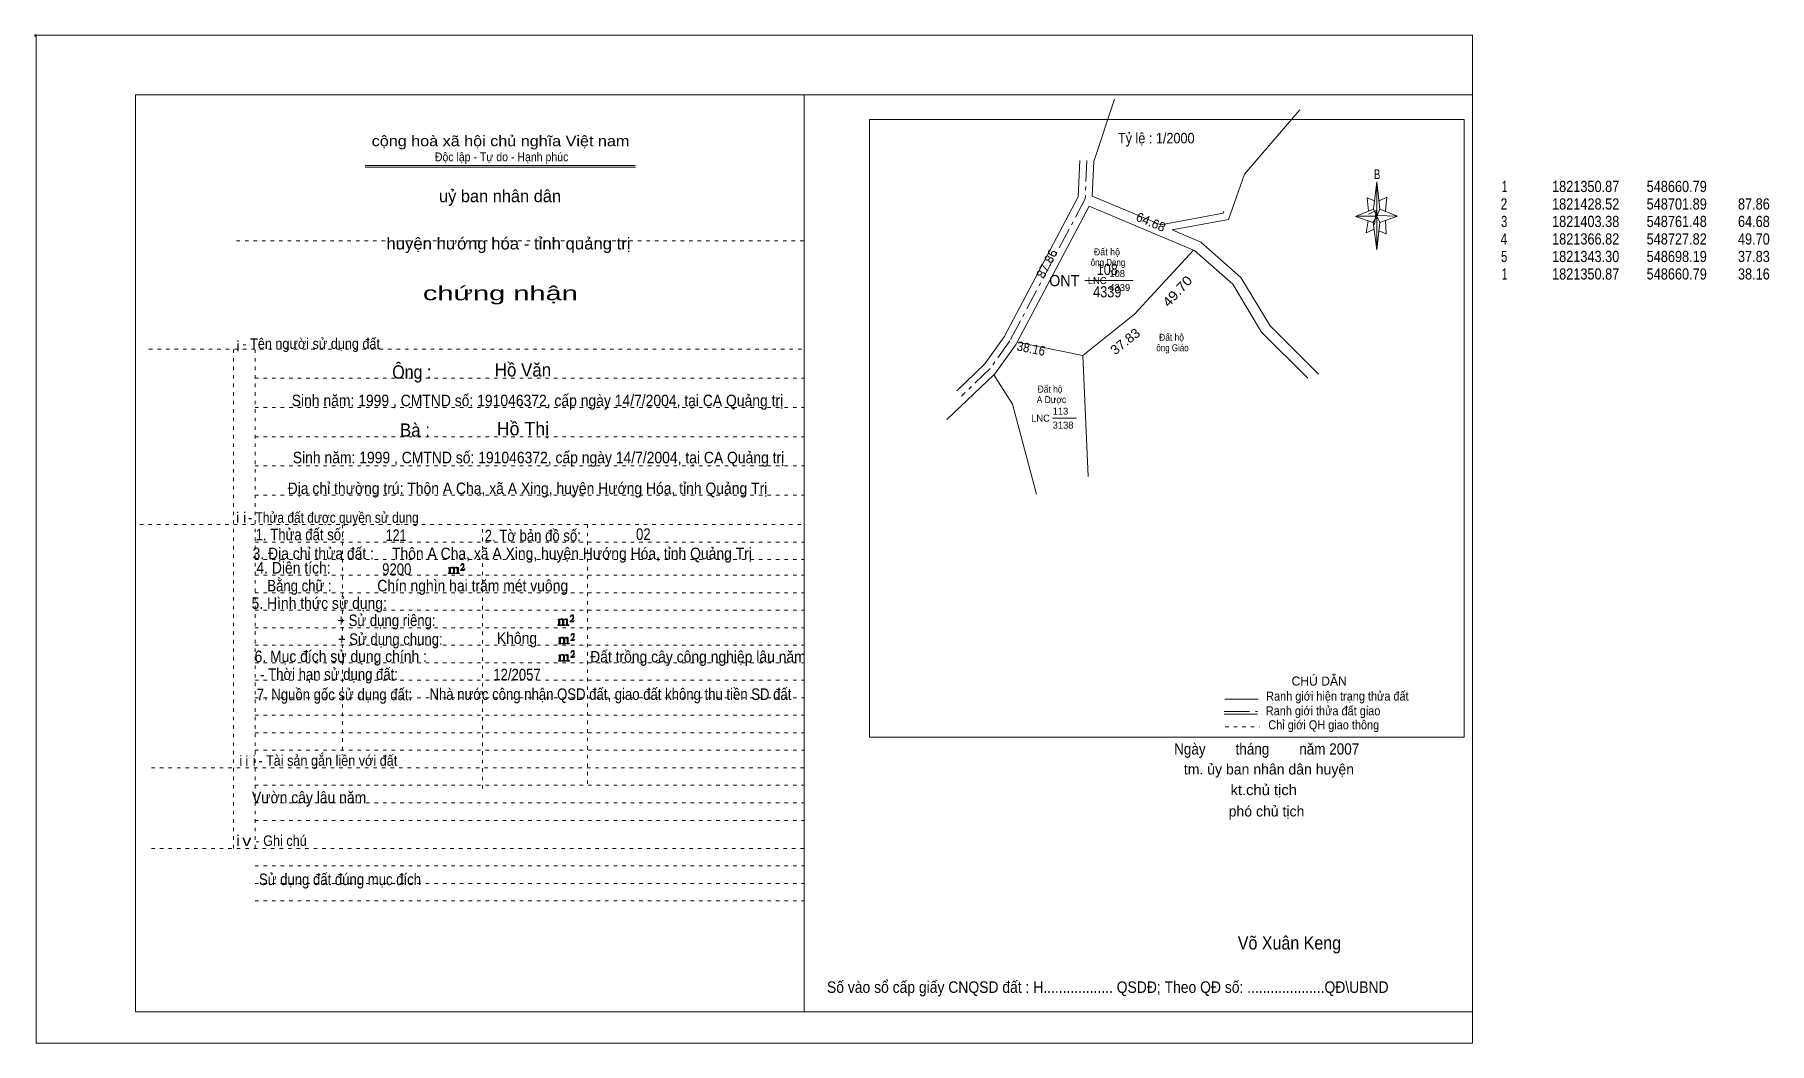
# Model space of a CAD drawing. Header units: centimetres. Extents: x -1.6 to 48, y -3.3 to 25.5.
import ezdxf
from ezdxf.enums import TextEntityAlignment as Align

# ---------------------------------------------------------------- set-up
doc = ezdxf.new("R2010")
doc.units = ezdxf.units.CM
doc.header["$LTSCALE"] = 0.12
for name, pattern in [('DOT_DASHED', [7.7, 5, -1.2, 0.3, -1.2]), ('DOTTED', [1.5, 0.3, -1.2]), ('LONG_DASHED', [7.5, 6, -1.5])]:
    doc.linetypes.add(name, pattern=pattern)
for name, color, linetype, lineweight in [('1', 7, 'DOTTED', 13), ('22', 7, 'Continuous', 13), ('33', 7, 'LONG_DASHED', 13), ('4', 7, 'Continuous', 13), ('5', 7, 'Continuous', 13), ('50', 7, 'Continuous', 13), ('52', 7, 'Continuous', 13)]:
    doc.layers.add(name, color=color, linetype=linetype, lineweight=lineweight)
for name, color, linetype in [('10', 7, 'Continuous'), ('23', 7, 'Continuous'), ('30', 7, 'Continuous')]:
    doc.layers.add(name, color=color, linetype=linetype)

msp = doc.modelspace()

# ---------------------------------------------------------------- hatches: boundary and pattern name
at = {"layer": '50'}
for points in [[(10.27, 10.13), (10.27, 10.12), (10.27, 10.11), (10.25, 10.11), (10.24, 10.11), (10.24, 10.1), (10.33, 10.1), (10.33, 10.11), (10.32, 10.11), (10.31, 10.11), (10.31, 10.12), (10.31, 10.13), (10.31, 10.24), (10.31, 10.25), (10.32, 10.26), (10.34, 10.26), (10.35, 10.26), (10.36, 10.26), (10.37, 10.25), (10.39, 10.22), (10.39, 10.13), (10.37, 10.12), (10.37, 10.11), (10.36, 10.11), (10.35, 10.11), (10.35, 10.1), (10.44, 10.1), (10.44, 10.11), (10.43, 10.11), (10.42, 10.11), (10.42, 10.12), (10.42, 10.13), (10.42, 10.24), (10.44, 10.26), (10.45, 10.26), (10.46, 10.26), (10.49, 10.26), (10.49, 10.25), (10.5, 10.24), (10.5, 10.22), (10.5, 10.13), (10.5, 10.12), (10.49, 10.11), (10.49, 10.11), (10.47, 10.11), (10.47, 10.1), (10.56, 10.1), (10.56, 10.11), (10.55, 10.11), (10.54, 10.11), (10.53, 10.12), (10.53, 10.13), (10.53, 10.2), (10.53, 10.25), (10.53, 10.26), (10.52, 10.27), (10.5, 10.28), (10.47, 10.28), (10.46, 10.28), (10.44, 10.27), (10.41, 10.25), (10.41, 10.26), (10.4, 10.28), (10.39, 10.28), (10.37, 10.28), (10.35, 10.28), (10.34, 10.28), (10.32, 10.26), (10.31, 10.26), (10.31, 10.25), (10.31, 10.25), (10.31, 10.26), (10.31, 10.28), (10.24, 10.26), (10.24, 10.26), (10.25, 10.26), (10.27, 10.25), (10.27, 10.24), (10.27, 10.23)], [(10.69, 10.19), (10.72, 10.24), (10.72, 10.24), (10.71, 10.22), (10.69, 10.22), (10.68, 10.22), (10.63, 10.22), (10.66, 10.26), (10.67, 10.27), (10.69, 10.28), (10.69, 10.3), (10.69, 10.32), (10.69, 10.34), (10.69, 10.35), (10.69, 10.37), (10.68, 10.38), (10.67, 10.38), (10.66, 10.39), (10.65, 10.39), (10.63, 10.38), (10.63, 10.38), (10.62, 10.37), (10.61, 10.35), (10.59, 10.33), (10.61, 10.33), (10.61, 10.35), (10.62, 10.35), (10.63, 10.36), (10.65, 10.36), (10.66, 10.36), (10.67, 10.35), (10.68, 10.35), (10.68, 10.32), (10.68, 10.3), (10.66, 10.28), (10.66, 10.26), (10.65, 10.25), (10.59, 10.2), (10.59, 10.19)], [(13.39, 8.66), (13.39, 8.65), (13.39, 8.64), (13.38, 8.64), (13.37, 8.64), (13.37, 8.62), (13.45, 8.62), (13.45, 8.64), (13.44, 8.64), (13.43, 8.64), (13.43, 8.65), (13.43, 8.66), (13.43, 8.77), (13.43, 8.78), (13.44, 8.79), (13.47, 8.79), (13.48, 8.79), (13.49, 8.79), (13.5, 8.78), (13.51, 8.74), (13.51, 8.66), (13.5, 8.65), (13.5, 8.64), (13.49, 8.64), (13.48, 8.64), (13.48, 8.62), (13.57, 8.62), (13.57, 8.64), (13.55, 8.64), (13.54, 8.64), (13.54, 8.65), (13.54, 8.66), (13.54, 8.77), (13.57, 8.79), (13.58, 8.79), (13.59, 8.79), (13.61, 8.79), (13.61, 8.78), (13.62, 8.77), (13.62, 8.74), (13.62, 8.66), (13.62, 8.65), (13.61, 8.64), (13.61, 8.64), (13.6, 8.64), (13.6, 8.62), (13.69, 8.62), (13.69, 8.64), (13.67, 8.64), (13.66, 8.64), (13.65, 8.65), (13.65, 8.66), (13.65, 8.73), (13.65, 8.78), (13.65, 8.79), (13.64, 8.8), (13.62, 8.81), (13.6, 8.81), (13.59, 8.81), (13.57, 8.8), (13.53, 8.78), (13.53, 8.79), (13.52, 8.81), (13.51, 8.81), (13.5, 8.81), (13.48, 8.81), (13.47, 8.81), (13.44, 8.79), (13.43, 8.79), (13.43, 8.78), (13.43, 8.78), (13.43, 8.79), (13.43, 8.81), (13.37, 8.79), (13.37, 8.79), (13.38, 8.79), (13.39, 8.78), (13.39, 8.77), (13.39, 8.76)], [(13.82, 8.72), (13.84, 8.77), (13.84, 8.77), (13.83, 8.74), (13.82, 8.74), (13.81, 8.74), (13.75, 8.74), (13.79, 8.79), (13.8, 8.8), (13.82, 8.81), (13.82, 8.83), (13.82, 8.84), (13.82, 8.87), (13.82, 8.88), (13.82, 8.9), (13.81, 8.91), (13.8, 8.91), (13.79, 8.92), (13.77, 8.92), (13.75, 8.91), (13.75, 8.91), (13.74, 8.9), (13.73, 8.88), (13.72, 8.86), (13.73, 8.86), (13.73, 8.88), (13.74, 8.88), (13.75, 8.89), (13.77, 8.89), (13.79, 8.89), (13.8, 8.88), (13.81, 8.88), (13.81, 8.84), (13.81, 8.83), (13.79, 8.81), (13.79, 8.79), (13.77, 8.78), (13.72, 8.73), (13.72, 8.72)], [(13.41, 8.12), (13.41, 8.11), (13.41, 8.1), (13.4, 8.1), (13.39, 8.1), (13.39, 8.09), (13.48, 8.09), (13.48, 8.1), (13.47, 8.1), (13.45, 8.1), (13.45, 8.11), (13.45, 8.12), (13.45, 8.23), (13.45, 8.24), (13.47, 8.26), (13.49, 8.26), (13.5, 8.26), (13.51, 8.26), (13.52, 8.24), (13.53, 8.21), (13.53, 8.12), (13.52, 8.11), (13.52, 8.1), (13.51, 8.1), (13.5, 8.1), (13.5, 8.09), (13.59, 8.09), (13.59, 8.1), (13.58, 8.1), (13.57, 8.1), (13.57, 8.11), (13.57, 8.12), (13.57, 8.23), (13.59, 8.26), (13.6, 8.26), (13.61, 8.26), (13.63, 8.26), (13.63, 8.24), (13.64, 8.23), (13.64, 8.21), (13.64, 8.12), (13.64, 8.11), (13.63, 8.1), (13.63, 8.1), (13.62, 8.1), (13.62, 8.09), (13.71, 8.09), (13.71, 8.1), (13.7, 8.1), (13.69, 8.1), (13.67, 8.11), (13.67, 8.12), (13.67, 8.2), (13.67, 8.24), (13.67, 8.26), (13.66, 8.27), (13.64, 8.28), (13.62, 8.28), (13.61, 8.28), (13.59, 8.27), (13.55, 8.24), (13.55, 8.26), (13.54, 8.28), (13.53, 8.28), (13.52, 8.28), (13.5, 8.28), (13.49, 8.28), (13.47, 8.26), (13.45, 8.26), (13.45, 8.24), (13.45, 8.24), (13.45, 8.26), (13.45, 8.28), (13.39, 8.26), (13.39, 8.26), (13.4, 8.26), (13.41, 8.24), (13.41, 8.23), (13.41, 8.22)], [(13.84, 8.19), (13.86, 8.23), (13.86, 8.23), (13.85, 8.21), (13.84, 8.21), (13.83, 8.21), (13.77, 8.21), (13.81, 8.26), (13.82, 8.27), (13.84, 8.28), (13.84, 8.3), (13.84, 8.31), (13.84, 8.33), (13.84, 8.34), (13.84, 8.37), (13.83, 8.38), (13.82, 8.38), (13.81, 8.39), (13.8, 8.39), (13.77, 8.38), (13.77, 8.38), (13.76, 8.37), (13.75, 8.34), (13.74, 8.32), (13.75, 8.32), (13.75, 8.34), (13.76, 8.34), (13.77, 8.36), (13.8, 8.36), (13.81, 8.36), (13.82, 8.34), (13.83, 8.34), (13.83, 8.31), (13.83, 8.3), (13.81, 8.28), (13.81, 8.26), (13.8, 8.24), (13.74, 8.2), (13.74, 8.19)], [(13.41, 7.64), (13.41, 7.63), (13.41, 7.62), (13.4, 7.62), (13.39, 7.62), (13.39, 7.6), (13.47, 7.6), (13.47, 7.62), (13.46, 7.62), (13.45, 7.62), (13.45, 7.63), (13.45, 7.64), (13.45, 7.75), (13.45, 7.76), (13.46, 7.77), (13.49, 7.77), (13.5, 7.77), (13.51, 7.77), (13.52, 7.76), (13.53, 7.72), (13.53, 7.64), (13.52, 7.63), (13.52, 7.62), (13.51, 7.62), (13.5, 7.62), (13.5, 7.6), (13.59, 7.6), (13.59, 7.62), (13.57, 7.62), (13.56, 7.62), (13.56, 7.63), (13.56, 7.64), (13.56, 7.75), (13.59, 7.77), (13.6, 7.77), (13.61, 7.77), (13.63, 7.77), (13.63, 7.76), (13.64, 7.75), (13.64, 7.72), (13.64, 7.64), (13.64, 7.63), (13.63, 7.62), (13.63, 7.62), (13.62, 7.62), (13.62, 7.6), (13.71, 7.6), (13.71, 7.62), (13.69, 7.62), (13.68, 7.62), (13.67, 7.63), (13.67, 7.64), (13.67, 7.71), (13.67, 7.76), (13.67, 7.77), (13.66, 7.78), (13.64, 7.79), (13.62, 7.79), (13.61, 7.79), (13.59, 7.78), (13.55, 7.76), (13.55, 7.77), (13.54, 7.79), (13.53, 7.79), (13.52, 7.79), (13.5, 7.79), (13.49, 7.79), (13.46, 7.77), (13.45, 7.77), (13.45, 7.76), (13.45, 7.76), (13.45, 7.77), (13.45, 7.79), (13.39, 7.77), (13.39, 7.77), (13.4, 7.77), (13.41, 7.76), (13.41, 7.75), (13.41, 7.74)], [(13.84, 7.7), (13.86, 7.75), (13.86, 7.75), (13.85, 7.72), (13.84, 7.72), (13.83, 7.72), (13.77, 7.72), (13.81, 7.77), (13.82, 7.78), (13.84, 7.79), (13.84, 7.81), (13.84, 7.82), (13.84, 7.85), (13.84, 7.86), (13.84, 7.88), (13.83, 7.89), (13.82, 7.89), (13.81, 7.9), (13.79, 7.9), (13.77, 7.89), (13.77, 7.89), (13.76, 7.88), (13.75, 7.86), (13.74, 7.84), (13.75, 7.84), (13.75, 7.86), (13.76, 7.86), (13.77, 7.87), (13.79, 7.87), (13.81, 7.87), (13.82, 7.86), (13.83, 7.86), (13.83, 7.82), (13.83, 7.81), (13.81, 7.79), (13.81, 7.77), (13.79, 7.76), (13.74, 7.71), (13.74, 7.7)]]:
    msp.add_hatch(color=256, dxfattribs=at).paths.add_polyline_path(points)

# ---------------------------------------------------------------- linework, layer by layer
at = {"layer": '1', "linetype": 'Continuous'}
for p, q in [((1.31, -2.42), (1.31, 23.78)), ((1.31, 23.78), (39.51, 23.78)), ((20.41, -2.42), (20.41, 23.78)), ((39.51, -2.42), (39.51, 23.78)), ((7.87, 21.76), (15.58, 21.76)), ((7.87, 21.71), (15.59, 21.71)), ((36.67, 20.13), (36.16, 20.3)), ((1.31, -2.42), (39.51, -2.42))]:
    msp.add_line(p, q, dxfattribs=at)
at = {"layer": '1'}
for p, q in [((4.19, 19.61), (20.41, 19.61)), ((1.69, 16.51), (20.41, 16.51)), ((4.11, 2.25), (4.11, 16.51)), ((4.72, 2.25), (4.72, 16.51)), ((4.72, 15.68), (20.41, 15.68)), ((4.72, 14.84), (20.41, 14.84)), ((4.72, 14.01), (20.41, 14.01)), ((4.72, 13.18), (20.41, 13.18)), ((4.72, 12.34), (20.41, 12.34)), ((1.43, 11.5), (20.41, 11.5)), ((7.22, 5.05), (7.22, 11.5)), ((11.22, 3.95), (11.22, 11.5)), ((14.22, 4.09), (14.22, 11.5)), ((4.72, 11), (20.41, 11)), ((4.72, 10.5), (20.41, 10.5)), ((4.72, 10.05), (20.41, 10.05)), ((4.72, 9.55), (20.41, 9.55)), ((4.72, 9.05), (20.41, 9.05)), ((4.72, 8.55), (20.41, 8.55)), ((4.72, 8.05), (20.41, 8.05)), ((4.72, 7.55), (20.41, 7.55)), ((4.72, 7.05), (20.41, 7.05)), ((4.72, 6.55), (20.41, 6.55)), ((4.72, 6.05), (20.41, 6.05)), ((4.72, 5.55), (20.41, 5.55)), ((4.72, 5.05), (20.41, 5.05)), ((1.76, 4.55), (20.41, 4.55)), ((4.72, 4.05), (20.41, 4.05)), ((4.72, 3.55), (20.41, 3.55)), ((4.72, 3.05), (20.41, 3.05)), ((1.76, 2.25), (20.41, 2.25)), ((4.72, 1.75), (20.41, 1.75)), ((4.72, 1.25), (20.41, 1.25)), ((4.72, 0.75), (20.41, 0.75))]:
    msp.add_line(p, q, dxfattribs=at)
at = {"layer": '1', "linetype": 'Continuous'}
msp.add_lwpolyline([(-1.53, -3.32), (39.51, -3.32), (39.51, 25.48), (-1.53, 25.48)], close=True, dxfattribs=at)
msp.add_lwpolyline([(36.68, 19.93), (36.47, 19.83), (36.52, 20.18)], dxfattribs=at)
at = {"layer": '22'}
for p, q in [((26.5, 16.71), (28.55, 20.6)), ((31.53, 19.34), (28.55, 20.6)), ((25.83, 15.78), (24.49, 14.5))]:
    msp.add_line(p, q, dxfattribs=at)
for points in [[(29.28, 23.65), (28.69, 21.87), (28.64, 20.88)], [(34.57, 23.35), (32.99, 21.51), (32.53, 20.22), (30.92, 19.92), (31.74, 19.57), (32.89, 18.56), (33.72, 17.18), (35.11, 15.8)], [(28.29, 21.9), (28.24, 20.86), (26.12, 16.86), (25.57, 16.09), (24.77, 15.32)], [(32.4, 20.45), (32.38, 20.4), (30.6, 20.06), (28.64, 20.88)], [(28.37, 16.33), (29.85, 17.51), (31.53, 19.34)], [(31.53, 19.34), (31.56, 19.33), (32.66, 18.37), (33.48, 17), (34.8, 15.68)], [(25.83, 15.78), (25.87, 15.82), (26.47, 16.65), (26.5, 16.71)], [(26.5, 16.71), (28.37, 16.33), (28.52, 12.87)], [(27.05, 12.37), (26.36, 14.94), (25.83, 15.78)]]:
    msp.add_lwpolyline(points, dxfattribs=at)
at = {"layer": '22', "linetype": 'DOT_DASHED'}
msp.add_lwpolyline([(28.49, 21.9), (28.44, 20.81), (26.29, 16.75), (25.72, 15.96), (24.91, 15.17)], dxfattribs=at)
at = {"layer": '33'}
msp.add_line((28.43, 18.47), (29.71, 18.47), dxfattribs=at)
at = {"layer": '4'}
for p, q in [((32.43, 6.51), (33.38, 6.51)), ((32.41, 6.08), (33.36, 6.08))]:
    msp.add_line(p, q, dxfattribs=at)
at = {"layer": '4', "linetype": 'LONG_DASHED'}
msp.add_line((32.41, 6.16), (33.36, 6.16), dxfattribs=at)
at = {"layer": '4', "linetype": 'DOTTED'}
msp.add_line((32.44, 5.72), (33.43, 5.72), dxfattribs=at)
at = {"layer": '4'}
msp.add_lwpolyline([(22.28, 23.07), (39.27, 23.07), (39.27, 5.43), (22.28, 5.43)], close=True, dxfattribs=at)
msp.add_circle((-1.55, 25.47), 0.025, dxfattribs=at)
at = {"layer": '5'}
for p, q in [((36.68, 20.51), (36.77, 21.29)), ((36.86, 20.51), (37.36, 20.31)), ((36.86, 20.13), (36.77, 19.35)), ((37.04, 19.81), (36.83, 19.89)), ((37.02, 20.19), (37.04, 19.81))]:
    msp.add_line(p, q, dxfattribs=at)
for points in [[(36.71, 20.75), (36.5, 20.83), (36.53, 20.45)], [(36.84, 20.75), (37.06, 20.85), (37.02, 20.45)], [(36.77, 20.31), (36.68, 20.51), (36.18, 20.31)], [(36.53, 20.37), (36.75, 20.47), (36.71, 20.07)], [(36.77, 20.31), (36.86, 20.13), (37.36, 20.31)]]:
    msp.add_lwpolyline(points, dxfattribs=at)
for points in [[(36.77, 21.29), (36.86, 20.51), (36.77, 20.31)], [(36.77, 20.31), (36.18, 20.31), (36.68, 20.51), (36.86, 20.13), (37.36, 20.31), (36.77, 20.33)], [(36.77, 20.31), (36.77, 19.35), (36.67, 20.13)]]:
    msp.add_lwpolyline(points, close=True, dxfattribs=at)
at = {"layer": '50'}
for points in [[(10.27, 10.13), (10.27, 10.12), (10.27, 10.11), (10.25, 10.11), (10.24, 10.11), (10.24, 10.1), (10.33, 10.1), (10.33, 10.11), (10.32, 10.11), (10.31, 10.11), (10.31, 10.12), (10.31, 10.13), (10.31, 10.24), (10.31, 10.25), (10.32, 10.26), (10.34, 10.26), (10.35, 10.26), (10.36, 10.26), (10.37, 10.25), (10.39, 10.22), (10.39, 10.13), (10.37, 10.12), (10.37, 10.11), (10.36, 10.11), (10.35, 10.11), (10.35, 10.1), (10.44, 10.1), (10.44, 10.11), (10.43, 10.11), (10.42, 10.11), (10.42, 10.12), (10.42, 10.13), (10.42, 10.24), (10.44, 10.26), (10.45, 10.26), (10.46, 10.26), (10.49, 10.26), (10.49, 10.25), (10.5, 10.24), (10.5, 10.22), (10.5, 10.13), (10.5, 10.12), (10.49, 10.11), (10.49, 10.11), (10.47, 10.11), (10.47, 10.1), (10.56, 10.1), (10.56, 10.11), (10.55, 10.11), (10.54, 10.11), (10.53, 10.12), (10.53, 10.13), (10.53, 10.2), (10.53, 10.25), (10.53, 10.26), (10.52, 10.27), (10.5, 10.28), (10.47, 10.28), (10.46, 10.28), (10.44, 10.27), (10.41, 10.25), (10.41, 10.26), (10.4, 10.28), (10.39, 10.28), (10.37, 10.28), (10.35, 10.28), (10.34, 10.28), (10.32, 10.26), (10.31, 10.26), (10.31, 10.25), (10.31, 10.25), (10.31, 10.26), (10.31, 10.28), (10.24, 10.26), (10.24, 10.26), (10.25, 10.26), (10.27, 10.25), (10.27, 10.24), (10.27, 10.23)], [(10.69, 10.19), (10.72, 10.24), (10.72, 10.24), (10.71, 10.22), (10.69, 10.22), (10.68, 10.22), (10.63, 10.22), (10.66, 10.26), (10.67, 10.27), (10.69, 10.28), (10.69, 10.3), (10.69, 10.32), (10.69, 10.34), (10.69, 10.35), (10.69, 10.37), (10.68, 10.38), (10.67, 10.38), (10.66, 10.39), (10.65, 10.39), (10.63, 10.38), (10.63, 10.38), (10.62, 10.37), (10.61, 10.35), (10.59, 10.33), (10.61, 10.33), (10.61, 10.35), (10.62, 10.35), (10.63, 10.36), (10.65, 10.36), (10.66, 10.36), (10.67, 10.35), (10.68, 10.35), (10.68, 10.32), (10.68, 10.3), (10.66, 10.28), (10.66, 10.26), (10.65, 10.25), (10.59, 10.2), (10.59, 10.19)], [(13.39, 8.66), (13.39, 8.65), (13.39, 8.64), (13.38, 8.64), (13.37, 8.64), (13.37, 8.62), (13.45, 8.62), (13.45, 8.64), (13.44, 8.64), (13.43, 8.64), (13.43, 8.65), (13.43, 8.66), (13.43, 8.77), (13.43, 8.78), (13.44, 8.79), (13.47, 8.79), (13.48, 8.79), (13.49, 8.79), (13.5, 8.78), (13.51, 8.74), (13.51, 8.66), (13.5, 8.65), (13.5, 8.64), (13.49, 8.64), (13.48, 8.64), (13.48, 8.62), (13.57, 8.62), (13.57, 8.64), (13.55, 8.64), (13.54, 8.64), (13.54, 8.65), (13.54, 8.66), (13.54, 8.77), (13.57, 8.79), (13.58, 8.79), (13.59, 8.79), (13.61, 8.79), (13.61, 8.78), (13.62, 8.77), (13.62, 8.74), (13.62, 8.66), (13.62, 8.65), (13.61, 8.64), (13.61, 8.64), (13.6, 8.64), (13.6, 8.62), (13.69, 8.62), (13.69, 8.64), (13.67, 8.64), (13.66, 8.64), (13.65, 8.65), (13.65, 8.66), (13.65, 8.73), (13.65, 8.78), (13.65, 8.79), (13.64, 8.8), (13.62, 8.81), (13.6, 8.81), (13.59, 8.81), (13.57, 8.8), (13.53, 8.78), (13.53, 8.79), (13.52, 8.81), (13.51, 8.81), (13.5, 8.81), (13.48, 8.81), (13.47, 8.81), (13.44, 8.79), (13.43, 8.79), (13.43, 8.78), (13.43, 8.78), (13.43, 8.79), (13.43, 8.81), (13.37, 8.79), (13.37, 8.79), (13.38, 8.79), (13.39, 8.78), (13.39, 8.77), (13.39, 8.76)], [(13.82, 8.72), (13.84, 8.77), (13.84, 8.77), (13.83, 8.74), (13.82, 8.74), (13.81, 8.74), (13.75, 8.74), (13.79, 8.79), (13.8, 8.8), (13.82, 8.81), (13.82, 8.83), (13.82, 8.84), (13.82, 8.87), (13.82, 8.88), (13.82, 8.9), (13.81, 8.91), (13.8, 8.91), (13.79, 8.92), (13.77, 8.92), (13.75, 8.91), (13.75, 8.91), (13.74, 8.9), (13.73, 8.88), (13.72, 8.86), (13.73, 8.86), (13.73, 8.88), (13.74, 8.88), (13.75, 8.89), (13.77, 8.89), (13.79, 8.89), (13.8, 8.88), (13.81, 8.88), (13.81, 8.84), (13.81, 8.83), (13.79, 8.81), (13.79, 8.79), (13.77, 8.78), (13.72, 8.73), (13.72, 8.72)], [(13.41, 8.12), (13.41, 8.11), (13.41, 8.1), (13.4, 8.1), (13.39, 8.1), (13.39, 8.09), (13.48, 8.09), (13.48, 8.1), (13.47, 8.1), (13.45, 8.1), (13.45, 8.11), (13.45, 8.12), (13.45, 8.23), (13.45, 8.24), (13.47, 8.26), (13.49, 8.26), (13.5, 8.26), (13.51, 8.26), (13.52, 8.24), (13.53, 8.21), (13.53, 8.12), (13.52, 8.11), (13.52, 8.1), (13.51, 8.1), (13.5, 8.1), (13.5, 8.09), (13.59, 8.09), (13.59, 8.1), (13.58, 8.1), (13.57, 8.1), (13.57, 8.11), (13.57, 8.12), (13.57, 8.23), (13.59, 8.26), (13.6, 8.26), (13.61, 8.26), (13.63, 8.26), (13.63, 8.24), (13.64, 8.23), (13.64, 8.21), (13.64, 8.12), (13.64, 8.11), (13.63, 8.1), (13.63, 8.1), (13.62, 8.1), (13.62, 8.09), (13.71, 8.09), (13.71, 8.1), (13.7, 8.1), (13.69, 8.1), (13.67, 8.11), (13.67, 8.12), (13.67, 8.2), (13.67, 8.24), (13.67, 8.26), (13.66, 8.27), (13.64, 8.28), (13.62, 8.28), (13.61, 8.28), (13.59, 8.27), (13.55, 8.24), (13.55, 8.26), (13.54, 8.28), (13.53, 8.28), (13.52, 8.28), (13.5, 8.28), (13.49, 8.28), (13.47, 8.26), (13.45, 8.26), (13.45, 8.24), (13.45, 8.24), (13.45, 8.26), (13.45, 8.28), (13.39, 8.26), (13.39, 8.26), (13.4, 8.26), (13.41, 8.24), (13.41, 8.23), (13.41, 8.22)], [(13.84, 8.19), (13.86, 8.23), (13.86, 8.23), (13.85, 8.21), (13.84, 8.21), (13.83, 8.21), (13.77, 8.21), (13.81, 8.26), (13.82, 8.27), (13.84, 8.28), (13.84, 8.3), (13.84, 8.31), (13.84, 8.33), (13.84, 8.34), (13.84, 8.37), (13.83, 8.38), (13.82, 8.38), (13.81, 8.39), (13.8, 8.39), (13.77, 8.38), (13.77, 8.38), (13.76, 8.37), (13.75, 8.34), (13.74, 8.32), (13.75, 8.32), (13.75, 8.34), (13.76, 8.34), (13.77, 8.36), (13.8, 8.36), (13.81, 8.36), (13.82, 8.34), (13.83, 8.34), (13.83, 8.31), (13.83, 8.3), (13.81, 8.28), (13.81, 8.26), (13.8, 8.24), (13.74, 8.2), (13.74, 8.19)], [(13.41, 7.64), (13.41, 7.63), (13.41, 7.62), (13.4, 7.62), (13.39, 7.62), (13.39, 7.6), (13.47, 7.6), (13.47, 7.62), (13.46, 7.62), (13.45, 7.62), (13.45, 7.63), (13.45, 7.64), (13.45, 7.75), (13.45, 7.76), (13.46, 7.77), (13.49, 7.77), (13.5, 7.77), (13.51, 7.77), (13.52, 7.76), (13.53, 7.72), (13.53, 7.64), (13.52, 7.63), (13.52, 7.62), (13.51, 7.62), (13.5, 7.62), (13.5, 7.6), (13.59, 7.6), (13.59, 7.62), (13.57, 7.62), (13.56, 7.62), (13.56, 7.63), (13.56, 7.64), (13.56, 7.75), (13.59, 7.77), (13.6, 7.77), (13.61, 7.77), (13.63, 7.77), (13.63, 7.76), (13.64, 7.75), (13.64, 7.72), (13.64, 7.64), (13.64, 7.63), (13.63, 7.62), (13.63, 7.62), (13.62, 7.62), (13.62, 7.6), (13.71, 7.6), (13.71, 7.62), (13.69, 7.62), (13.68, 7.62), (13.67, 7.63), (13.67, 7.64), (13.67, 7.71), (13.67, 7.76), (13.67, 7.77), (13.66, 7.78), (13.64, 7.79), (13.62, 7.79), (13.61, 7.79), (13.59, 7.78), (13.55, 7.76), (13.55, 7.77), (13.54, 7.79), (13.53, 7.79), (13.52, 7.79), (13.5, 7.79), (13.49, 7.79), (13.46, 7.77), (13.45, 7.77), (13.45, 7.76), (13.45, 7.76), (13.45, 7.77), (13.45, 7.79), (13.39, 7.77), (13.39, 7.77), (13.4, 7.77), (13.41, 7.76), (13.41, 7.75), (13.41, 7.74)], [(13.84, 7.7), (13.86, 7.75), (13.86, 7.75), (13.85, 7.72), (13.84, 7.72), (13.83, 7.72), (13.77, 7.72), (13.81, 7.77), (13.82, 7.78), (13.84, 7.79), (13.84, 7.81), (13.84, 7.82), (13.84, 7.85), (13.84, 7.86), (13.84, 7.88), (13.83, 7.89), (13.82, 7.89), (13.81, 7.9), (13.79, 7.9), (13.77, 7.89), (13.77, 7.89), (13.76, 7.88), (13.75, 7.86), (13.74, 7.84), (13.75, 7.84), (13.75, 7.86), (13.76, 7.86), (13.77, 7.87), (13.79, 7.87), (13.81, 7.87), (13.82, 7.86), (13.83, 7.86), (13.83, 7.82), (13.83, 7.81), (13.81, 7.79), (13.81, 7.77), (13.79, 7.76), (13.74, 7.71), (13.74, 7.7)]]:
    msp.add_lwpolyline(points, close=True, dxfattribs=at)
at = {"layer": '52'}
for p, q in [((29.13, 18.47), (29.81, 18.47)), ((27.51, 14.54), (28.19, 14.54))]:
    msp.add_line(p, q, dxfattribs=at)

# ---------------------------------------------------------------- texts
at = {"layer": '1'}
for s, height, width, p in [('cộng hoà xã hội chủ nghĩa Việt nam', 0.3, 1.15, (11.735, 22.31)), ('Độc lập - Tự do - Hạnh phúc', 0.25, 0.9, (11.765, 21.88)), ('chứng nhận', 0.4, 1.55, (11.73, 17.91)), ('- Tên người sử dụng đất', 0.3, 0.9, (6.325, 16.52)), ('- Thửa đất được quyền sử dụng', 0.3, 0.85, (6.96, 11.55)), ('- Tài sản gắn liền với đất ', 0.3, 0.9, (6.85, 4.61)), ('v', 0.3, 1.3, (4.485, 2.32)), ('- Ghi chú', 0.3, 0.9, (5.465, 2.32))]:
    msp.add_text(s, height=height, dxfattribs=dict(at, width=width)).set_placement(p, align=Align.CENTER)
for s, height, p in [('uỷ ban nhân dân', 0.35, (11.72, 20.71)), ('i', 0.3, (4.235, 16.45)), ('i', 0.3, (4.225, 11.55)), ('i', 0.3, (4.425, 11.55)), ('i', 0.3, (4.315, 4.6)), ('i', 0.3, (4.485, 4.59)), ('i', 0.3, (4.695, 4.6)), ('i', 0.3, (4.235, 2.32))]:
    msp.add_text(s, height=height, dxfattribs=at).set_placement(p, align=Align.CENTER)
at = {"layer": '10', "width": 0.9}
for s, height, p in [('Tỷ lệ : 1/2000', 0.3, (30.47, 22.39)), ('Võ Xuân Keng', 0.38, (34.275, -0.64))]:
    msp.add_text(s, height=height, dxfattribs=at).set_placement(p, align=Align.CENTER)
at = {"layer": '23'}
for s, width, p in [('Đất hộ', 0.95, (29.06, 19.19)), (' ông Deng', 0.85, (29.06, 18.89)), ('Đất hộ ', 0.9, (30.94, 16.75)), ('ông Giáo', 0.85, (30.935, 16.45)), ('Đất hộ ', 0.9, (27.47, 15.27)), ('A Dược', 0.9, (27.475, 14.97))]:
    msp.add_text(s, height=0.2, dxfattribs=dict(at, width=width)).set_placement(p, align=Align.CENTER)
at = {"layer": '30'}
for s, width, p in [('1', 0.65, (40.5, 21)), ('1821350.87', 0.85, (43.7, 21)), ('548660.79', 0.85, (46.2, 21)), ('548660.79', 0.85, (46.2, 21)), ('2', 0.8, (40.5, 20.5)), ('1821428.52', 0.85, (43.7, 20.5)), ('548701.89', 0.85, (46.2, 20.5)), ('87.86', 0.85, (48, 20.5)), ('3', 0.75, (40.5, 20)), ('1821403.38', 0.85, (43.7, 20)), ('548761.48', 0.85, (46.2, 20)), ('64.68', 0.85, (48, 20)), ('1821366.82', 0.85, (43.7, 19.5)), ('548727.82', 0.85, (46.2, 19.5)), ('49.70', 0.85, (48, 19.5)), ('4', 0.8, (40.5, 19.5)), ('5', 0.75, (40.5, 19)), ('1821343.30', 0.85, (43.7, 19)), ('548698.19', 0.85, (46.2, 19)), ('37.83', 0.85, (48, 19)), ('1', 0.65, (40.5, 18.5)), ('1821350.87', 0.85, (43.7, 18.5)), ('548660.79', 0.85, (46.2, 18.5)), ('38.16', 0.85, (48, 18.5))]:
    msp.add_text(s, height=0.32, dxfattribs=dict(at, width=width)).set_placement(p, align=Align.RIGHT)
for s, rotation, p in [('64.68', 337.126, (30.265, 20.024)), ('87.86', 62.108, (27.459, 18.894))]:
    msp.add_text(s, height=0.26, rotation=rotation, dxfattribs=at).set_placement(p, align=Align.CENTER)
for s, rotation, width, p in [('49.70', 47.365, 1.15, (31.173, 18.074)), ('37.83', 38.442, 1.05, (29.666, 16.627)), ('38.16', 348.558, 0.9, (26.868, 16.397))]:
    msp.add_text(s, height=0.27, rotation=rotation, dxfattribs=dict(at, width=width)).set_placement(p, align=Align.CENTER)
at = {"layer": '33', "width": 0.85}
for s, p in [('108', (29.07, 18.63)), ('4339', (29.07, 17.99))]:
    msp.add_text(s, height=0.32, dxfattribs=at).set_placement(p, align=Align.CENTER)
at = {"layer": '33', "width": 0.95}
msp.add_text('ONT', height=0.32, dxfattribs=at).set_placement((28.27, 18.31), align=Align.RIGHT)
at = {"layer": '4'}
msp.add_text('CHÚ DẪN', height=0.2591, dxfattribs=at).set_placement((35.125, 6.9), align=Align.CENTER)
at = {"layer": '4', "width": 0.9}
for s, p in [('Ranh giới hiện trạng thửa đất', (35.645, 6.47)), ('Ranh giới thửa đất giao ', (35.28, 6.05)), ('Chỉ giới QH giao thông', (35.255, 5.65))]:
    msp.add_text(s, height=0.2591, dxfattribs=at).set_placement(p, align=Align.CENTER)
at = {"layer": '5', "width": 0.75}
msp.add_text('B', height=0.276, dxfattribs=at).set_placement((36.78, 21.37), align=Align.CENTER)
at = {"layer": '50'}
for s, height, width, p in [('  huyện hướng hóa - tỉnh quảng trị', 0.34, 1.05, (11.83, 19.36)), ('Ông :', 0.38, 0.9, (9.2, 15.67)), ('Hồ Văn', 0.38, 0.95, (12.375, 15.73)), ('Sinh năm: 1999 , CMTND số: 191046372, cấp ngày 14/7/2004, tại CA Quảng trị', 0.33, 0.9, (12.79, 14.88)), ('Bà :', 0.38, 0.95, (9.29, 14.01)), ('Sinh năm: 1999 , CMTND số: 191046372, cấp ngày 14/7/2004, tại CA Quảng trị', 0.33, 0.9, (12.82, 13.25)), ('Địa chỉ thường trú: Thôn A Cha, xã A Xing, huyện Hướng Hóa, tỉnh Quảng Trị', 0.33, 0.9, (12.505, 12.37)), ('1. Thửa đất số:  ', 0.33, 0.85, (6.115, 11.05)), ('121', 0.33, 0.8, (8.75, 11.03)), ('2. Tờ bản đồ số:  ', 0.33, 0.85, (12.76, 11.02)), ('02', 0.33, 0.85, (15.815, 11.06)), ('3. Địa chỉ thửa đất : ', 0.33, 0.9, (6.44, 10.51)), ('4. Diện tích: ', 0.33, 0.9, (5.875, 10.1)), ('Thôn A Cha, xã A Xing, huyện Hướng Hóa, tỉnh Quảng Trị', 0.33, 0.9, (13.775, 10.51)), ('Bằng chữ :', 0.33, 0.85, (5.99, 9.59)), ('Chín nghìn hai trăm mét vuông', 0.33, 0.9, (10.94, 9.59)), ('9200', 0.33, 0.85, (8.77, 10.06)), ('5. Hình thức sử dụng:', 0.33, 0.9, (6.555, 9.09)), ('+ Sử dụng riêng:', 0.33, 0.85, (8.475, 8.6)), ('Không', 0.33, 0.9, (12.205, 8.09)), ('6. Mục đích sử dụng chính :', 0.33, 0.9, (7.17, 7.57)), ('+ Sử dụng chung:', 0.33, 0.85, (8.585, 8.06)), ('Đất trồng cây công nghiệp lâu năm', 0.33, 0.9, (17.375, 7.56)), ('- Thời hạn sử dụng đất:', 0.33, 0.85, (6.835, 7.06)), ('12/2057', 0.33, 0.85, (12.205, 7.05)), ('7. Nguồn gốc sử dụng đất:', 0.33, 0.85, (6.99, 6.48)), ('Nhà nước công nhận QSD đất, giao đất không thu tiền SD đất', 0.33, 0.85, (14.875, 6.49)), ('Ngày        tháng        năm 2007', 0.32, 0.9, (33.625, 4.93)), ('kt.chủ tịch', 0.3, 1.05, (33.54, 3.77)), ('Vườn cây lâu năm', 0.33, 0.9, (6.265, 3.54)), ('Sử dụng đất đúng mục đích ', 0.33, 0.85, (7.2, 1.2)), ('Số vào sổ cấp giấy CNQSD đất : H.................. QSDĐ; Theo QĐ số: ....................QĐ\\UBND', 0.33, 0.9, (29.085, -1.88))]:
    msp.add_text(s, height=height, dxfattribs=dict(at, width=width)).set_placement(p, align=Align.CENTER)
for s, height, p in [('Hồ Thị', 0.38, (12.375, 14.05)), ('tm. ủy ban nhân dân huyện ', 0.3, (33.745, 4.36)), ('phó chủ tịch', 0.3, (33.62, 3.16))]:
    msp.add_text(s, height=height, dxfattribs=at).set_placement(p, align=Align.CENTER)
at = {"layer": '52'}
for p in [(29.05, 18.37), (27.43, 14.44)]:
    msp.add_text('LNC', height=0.2, dxfattribs=at).set_placement(p, align=Align.RIGHT)
for s, p in [('4339', (29.13, 18.17)), ('108', (29.13, 18.57)), ('3138', (27.51, 14.24)), ('113', (27.51, 14.64))]:
    msp.add_text(s, height=0.2, dxfattribs=at).set_placement(p)

doc.saveas('drawing.dxf')
